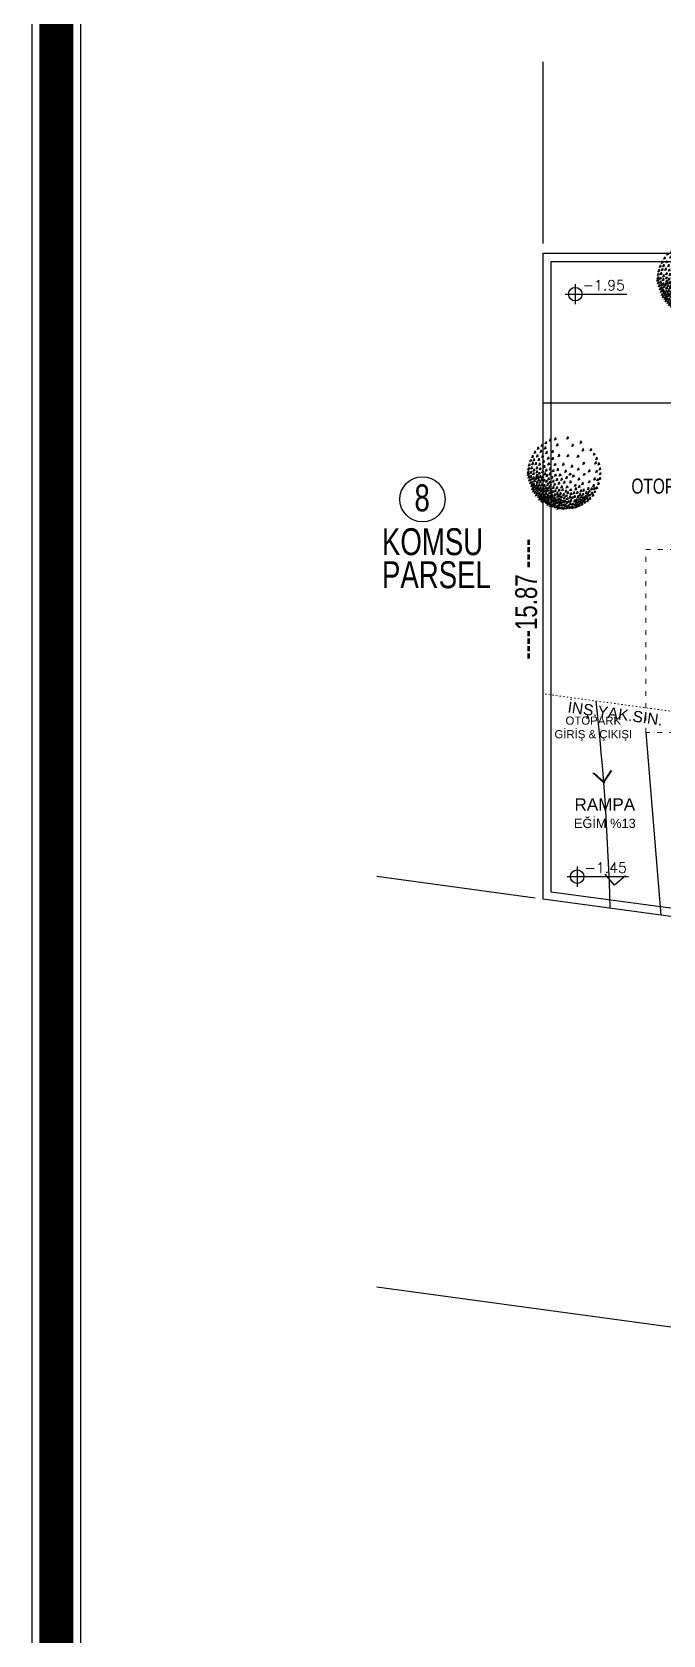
# Model space of a CAD drawing. Extents: x 41749 to 92598, y -24291 to 29432.
# Drawn here: x 42738 to 43126, y -22920 to -21936 of the extents above; entities that cross this region are included whole.
import ezdxf
from ezdxf.enums import TextEntityAlignment as Align

# ---------------------------------------------------------------- set-up
doc = ezdxf.new("R2010")
doc.units = 0
doc.header["$MEASUREMENT"] = 0
doc.header["$PDMODE"] = 3
doc.linetypes.add('ACAD_ISO03W100', pattern=[30, 12, -18])
doc.layers.get('0').update_dxf_attribs({"linetype": 'CONTINUOUS'})
doc.layers.get('Defpoints').update_dxf_attribs({"linetype": 'CONTINUOUS'})
for name, color, linetype in [('ADAKENARI', 7, 'CONTINUOUS'), ('MAHAL', 21, 'CONTINUOUS'), ('MERBAS', 231, 'CONTINUOUS'), ('OLCU', 3, 'CONTINUOUS'), ('pafta ismi', 4, 'CONTINUOUS'), ('SEMBOL', 21, 'CONTINUOUS'), ('tar', 12, 'CONTINUOUS'), ('TEF', 95, 'CONTINUOUS'), ('TEFRIS', 12, 'CONTINUOUS')]:
    doc.layers.add(name, color=color, linetype=linetype)
doc.layers.add('KAPI-ACILIM1', color=13, linetype='ACAD_ISO03W100', lineweight=20)
doc.styles.add('2', font='swisscl.ttf', dxfattribs={"height": 13})
doc.styles.add('KOT', font='ROMANS.SHX')
doc.styles.add('mahal', font='arial.ttf', dxfattribs={"height": 70})
doc.styles.add('MAHALADI', font='arial.ttf')
doc.styles.add('MAHALADIB', font='arial.ttf')
doc.styles.add('MAHALALAN', font='arial.ttf')
doc.styles.add('MAHALALANB', font='arial.ttf')
doc.styles.add('MAHALKOD', font='arial.ttf')
doc.styles.add('MAHALKODB', font='arial.ttf')
doc.styles.add('OLCU', font='isocpeur.ttf', dxfattribs={"width": 0.59})
doc.dimstyles.new('OLCU3', dxfattribs={"dimscale": 0.5, "dimtxt": 30, "dimasz": 7, "dimexe": 20, "dimexo": 0, "dimgap": 10, "dimtad": 1, "dimdec": 4, "dimrnd": 0.5, "dimdsep": 46, "dimtxsty": 'OLCU', "dimblk1": 'DOT', "dimblk2": 'DOT', "dimsah": 1, "dimcen": 0.09, "dimclrt": 4, "dimadec": 0, "dimazin": 0, "dimtfac": 1, "dimtdec": 4, "dimtix": 1, "dimtmove": 2, "dimatfit": 3, "dimfxl": 0, "dimtolj": 1, "dimtzin": 0, "dimarcsym": 0})

# ---------------------------------------------------------------- blocks, each defined once
blk = doc.blocks.new('KOTBLK04')
for p, q in [((-0.49, 0), (2.51, 0)), ((0, 0.49), (0, -0.49))]:
    blk.add_line(p, q)
blk.add_circle((0, 0), 0.33)
at = {"color": 7, "style": 'KOT'}
blk.add_attdef('TEMIZ', (0.359, 0.185), '', height=1, dxfattribs=at)
blk = doc.blocks.new('mahal')
at = {"linetype": 'Continuous'}
for tag, style, p in [('MAHADIBAS', 'MAHALADIB', (-0.25, 0)), ('MAHALANBAS', 'MAHALALANB', (-0.25, -3)), ('MAHKODBAS', 'MAHALKODB', (-0.25, -1.5))]:
    blk.add_attdef(tag, text='', height=1, dxfattribs=dict(at, style=style)).set_placement(p, align=Align.TOP_RIGHT)
for tag, style, p in [('MAHADI', 'MAHALADI', (0.25, 0)), ('MAHKOD', 'MAHALKOD', (0.25, -1.5)), ('MAHALAN', 'MAHALALAN', (0.25, -3))]:
    blk.add_attdef(tag, text='', height=1, dxfattribs=dict(at, style=style)).set_placement(p, align=Align.TOP_LEFT)
blk = doc.blocks.new('A$C7B4B3428')
at = {"layer": 'TEF'}
for p, q in [((16.344, -6.199), (16.388, -6.17)), ((16.388, -6.17), (16.369, -6.265)), ((16.429, -6.12), (16.474, -6.092)), ((16.454, -6.187), (16.429, -6.12)), ((16.474, -6.092), (16.454, -6.187)), ((16.502, -6.145), (16.546, -6.116)), ((16.527, -6.211), (16.502, -6.145)), ((16.546, -6.116), (16.527, -6.211)), ((16.53, -6.053), (16.574, -6.025)), ((16.555, -6.12), (16.53, -6.053)), ((16.574, -6.025), (16.555, -6.12)), ((16.561, -6.161), (16.606, -6.133)), ((16.586, -6.228), (16.561, -6.161)), ((16.606, -6.133), (16.586, -6.228)), ((16.593, -6.077), (16.638, -6.049)), ((16.618, -6.144), (16.593, -6.077)), ((16.638, -6.049), (16.618, -6.144)), ((16.62, -5.99), (16.665, -5.961)), ((16.645, -6.057), (16.62, -5.99)), ((16.631, -6.173), (16.675, -6.145)), ((16.656, -6.24), (16.631, -6.173)), ((16.665, -5.961), (16.645, -6.057)), ((16.675, -6.145), (16.656, -6.24)), ((16.659, -6.073), (16.703, -6.044)), ((16.683, -6.139), (16.659, -6.073)), ((16.703, -6.044), (16.683, -6.139)), ((16.709, -6.188), (16.754, -6.159)), ((16.734, -6.255), (16.709, -6.188)), ((16.711, -5.96), (16.755, -5.932)), ((16.735, -6.027), (16.711, -5.96)), ((16.754, -6.159), (16.734, -6.255)), ((16.755, -5.932), (16.735, -6.027)), ((16.751, -6.071), (16.795, -6.042)), ((16.775, -6.137), (16.751, -6.071)), ((16.775, -5.958), (16.82, -5.929)), ((16.8, -6.024), (16.775, -5.958)), ((16.795, -6.042), (16.775, -6.137)), ((16.82, -5.929), (16.8, -6.024)), ((16.83, -6.18), (16.874, -6.152)), ((16.855, -6.247), (16.83, -6.18)), ((16.836, -6.06), (16.88, -6.032)), ((16.86, -6.127), (16.836, -6.06)), ((16.847, -5.93), (16.891, -5.901)), ((16.872, -5.997), (16.847, -5.93)), ((16.874, -6.152), (16.855, -6.247)), ((16.88, -6.032), (16.86, -6.127)), ((16.891, -5.901), (16.872, -5.997)), ((16.896, -5.984), (16.94, -5.956)), ((16.921, -6.051), (16.896, -5.984)), ((16.905, -6.14), (16.949, -6.111)), ((16.93, -6.207), (16.905, -6.14)), ((16.94, -5.956), (16.921, -6.051)), ((16.949, -6.111), (16.93, -6.207)), ((16.946, -5.903), (16.99, -5.874)), ((16.97, -5.969), (16.946, -5.903)), ((16.963, -6.095), (17.007, -6.066)), ((16.988, -6.162), (16.963, -6.095)), ((16.99, -5.874), (16.97, -5.969)), ((16.988, -5.982), (17.032, -5.954)), ((17.013, -6.049), (16.988, -5.982)), ((17.007, -6.066), (16.988, -6.162)), ((17.032, -5.954), (17.013, -6.049)), ((17.034, -5.88), (17.078, -5.851)), ((17.059, -5.946), (17.034, -5.88)), ((17.036, -6.128), (17.08, -6.1)), ((17.061, -6.195), (17.036, -6.128)), ((17.056, -6.001), (17.1, -5.972)), ((17.081, -6.067), (17.056, -6.001)), ((17.078, -5.851), (17.059, -5.946)), ((17.08, -6.1), (17.061, -6.195)), ((17.1, -5.972), (17.081, -6.067)), ((17.101, -6.101), (17.146, -6.073)), ((17.126, -6.168), (17.101, -6.101)), ((17.107, -5.879), (17.152, -5.851)), ((17.132, -5.946), (17.107, -5.879)), ((17.146, -6.073), (17.126, -6.168)), ((17.152, -5.851), (17.132, -5.946)), ((17.132, -5.988), (17.177, -5.959)), ((17.157, -6.054), (17.132, -5.988)), ((17.177, -5.959), (17.157, -6.054)), ((17.181, -6.143), (17.226, -6.115)), ((17.206, -6.21), (17.181, -6.143)), ((17.182, -5.873), (17.226, -5.844)), ((17.207, -5.939), (17.182, -5.873)), ((17.192, -6.038), (17.236, -6.009)), ((17.217, -6.104), (17.192, -6.038)), ((17.226, -6.115), (17.206, -6.21)), ((17.226, -5.844), (17.207, -5.939)), ((17.236, -6.009), (17.217, -6.104)), ((17.224, -5.952), (17.269, -5.923)), ((17.249, -6.019), (17.224, -5.952)), ((17.243, -5.849), (17.288, -5.82)), ((17.268, -5.915), (17.243, -5.849)), ((17.269, -5.923), (17.249, -6.019)), ((17.258, -6.164), (17.302, -6.136)), ((17.283, -6.231), (17.258, -6.164)), ((17.26, -6.056), (17.304, -6.028)), ((17.285, -6.123), (17.26, -6.056)), ((17.288, -5.82), (17.268, -5.915)), ((17.281, -5.913), (17.325, -5.885)), ((17.305, -5.98), (17.281, -5.913)), ((17.302, -6.136), (17.283, -6.231)), ((17.304, -6.028), (17.285, -6.123)), ((17.325, -5.885), (17.305, -5.98)), ((17.321, -6.134), (17.365, -6.105)), ((17.346, -6.201), (17.321, -6.134)), ((17.334, -5.874), (17.378, -5.845)), ((17.359, -5.94), (17.334, -5.874)), ((17.335, -6.016), (17.379, -5.987)), ((17.36, -6.083), (17.335, -6.016)), ((17.365, -6.105), (17.346, -6.201)), ((17.378, -5.845), (17.359, -5.94)), ((17.379, -5.987), (17.36, -6.083)), ((17.374, -5.905), (17.418, -5.876)), ((17.399, -5.972), (17.374, -5.905)), ((17.38, -6.083), (17.425, -6.054)), ((17.405, -6.149), (17.38, -6.083)), ((17.418, -5.876), (17.399, -5.972)), ((17.425, -6.054), (17.405, -6.149)), ((17.411, -6.172), (17.455, -6.144)), ((17.436, -6.239), (17.411, -6.172)), ((17.416, -5.984), (17.461, -5.956)), ((17.441, -6.051), (17.416, -5.984)), ((17.436, -5.901), (17.48, -5.873)), ((17.461, -5.968), (17.436, -5.901)), ((17.455, -6.144), (17.436, -6.239)), ((17.461, -5.956), (17.441, -6.051)), ((17.452, -6.089), (17.496, -6.06)), ((17.477, -6.155), (17.452, -6.089)), ((17.48, -5.873), (17.461, -5.968)), ((17.476, -5.933), (17.52, -5.904)), ((17.501, -5.999), (17.476, -5.933)), ((17.496, -6.06), (17.477, -6.155)), ((17.485, -6.199), (17.53, -6.171)), ((17.52, -5.904), (17.501, -5.999)), ((17.53, -6.171), (17.51, -6.266)), ((17.512, -6.037), (17.556, -6.009)), ((17.536, -6.104), (17.512, -6.037)), ((17.528, -5.9), (17.572, -5.871)), ((17.553, -5.966), (17.528, -5.9)), ((17.556, -6.009), (17.536, -6.104)), ((17.542, -6.127), (17.586, -6.098)), ((17.567, -6.193), (17.542, -6.127)), ((17.551, -5.96), (17.595, -5.931)), ((17.576, -6.027), (17.551, -5.96)), ((17.572, -5.871), (17.553, -5.966)), ((17.586, -6.098), (17.567, -6.193)), ((17.595, -5.931), (17.576, -6.027)), ((17.584, -6.206), (17.628, -6.177)), ((17.603, -6.001), (17.648, -5.973)), ((17.628, -6.068), (17.603, -6.001)), ((17.628, -6.177), (17.609, -6.273)), ((17.611, -5.929), (17.655, -5.901)), ((17.636, -5.996), (17.611, -5.929)), ((17.624, -6.095), (17.668, -6.066)), ((17.648, -6.162), (17.624, -6.095)), ((17.648, -5.973), (17.628, -6.068)), ((17.655, -5.901), (17.636, -5.996)), ((17.668, -6.066), (17.648, -6.162)), ((17.653, -6.177), (17.697, -6.149)), ((17.678, -6.244), (17.653, -6.177)), ((17.656, -5.975), (17.701, -5.947)), ((17.681, -6.042), (17.656, -5.975)), ((17.697, -6.149), (17.678, -6.244)), ((17.701, -5.947), (17.681, -6.042)), ((17.688, -6.126), (17.732, -6.098)), ((17.713, -6.193), (17.688, -6.126)), ((17.692, -6.012), (17.736, -5.984)), ((17.717, -6.079), (17.692, -6.012)), ((17.732, -6.098), (17.713, -6.193)), ((17.736, -5.984), (17.717, -6.079)), ((17.73, -6.128), (17.774, -6.1)), ((17.755, -6.195), (17.73, -6.128)), ((17.741, -6.032), (17.785, -6.004)), ((17.766, -6.099), (17.741, -6.032)), ((17.774, -6.1), (17.755, -6.195)), ((17.785, -6.004), (17.766, -6.099)), ((17.771, -6.189), (17.816, -6.161)), ((17.79, -6.086), (17.835, -6.058)), ((17.815, -6.153), (17.79, -6.086)), ((17.796, -6), (17.84, -5.971)), ((17.821, -6.066), (17.796, -6)), ((17.816, -6.161), (17.796, -6.256)), ((17.835, -6.058), (17.815, -6.153)), ((17.84, -5.971), (17.821, -6.066)), ((17.847, -6.034), (17.892, -6.006)), ((17.872, -6.101), (17.847, -6.034)), ((17.858, -6.105), (17.903, -6.076)), ((17.883, -6.172), (17.858, -6.105)), ((17.892, -6.006), (17.872, -6.101)), ((17.903, -6.076), (17.883, -6.172)), ((17.901, -6.184), (17.945, -6.156)), ((17.925, -6.251), (17.901, -6.184)), ((17.945, -6.156), (17.925, -6.251)), ((17.932, -6.071), (17.976, -6.042)), ((17.956, -6.137), (17.932, -6.071)), ((17.976, -6.042), (17.956, -6.137)), ((17.982, -6.152), (18.027, -6.124)), ((18.007, -6.219), (17.982, -6.152)), ((18.027, -6.124), (18.007, -6.219)), ((18.064, -6.188), (18.108, -6.16)), ((18.089, -6.255), (18.064, -6.188)), ((18.108, -6.16), (18.089, -6.255)), ((16.007, -6.763), (16.052, -6.735)), ((16.052, -6.735), (16.032, -6.83)), ((16.055, -6.621), (16.1, -6.592)), ((16.08, -6.687), (16.055, -6.621)), ((16.1, -6.592), (16.08, -6.687)), ((16.088, -6.724), (16.132, -6.696)), ((16.113, -6.791), (16.088, -6.724)), ((16.102, -6.484), (16.146, -6.456)), ((16.127, -6.551), (16.102, -6.484)), ((16.132, -6.696), (16.113, -6.791)), ((16.146, -6.456), (16.127, -6.551)), ((16.143, -6.554), (16.188, -6.526)), ((16.168, -6.621), (16.143, -6.554)), ((16.188, -6.526), (16.168, -6.621)), ((16.177, -6.699), (16.221, -6.67)), ((16.202, -6.766), (16.177, -6.699)), ((16.182, -6.357), (16.226, -6.329)), ((16.207, -6.424), (16.182, -6.357)), ((16.221, -6.67), (16.202, -6.766)), ((16.226, -6.329), (16.207, -6.424)), ((16.222, -6.468), (16.266, -6.439)), ((16.247, -6.534), (16.222, -6.468)), ((16.266, -6.439), (16.247, -6.534)), ((16.25, -6.599), (16.294, -6.571)), ((16.275, -6.666), (16.25, -6.599)), ((16.261, -6.271), (16.305, -6.242)), ((16.285, -6.337), (16.261, -6.271)), ((16.294, -6.571), (16.275, -6.666)), ((16.305, -6.242), (16.285, -6.337)), ((16.287, -6.364), (16.331, -6.335)), ((16.312, -6.43), (16.287, -6.364)), ((16.29, -6.486), (16.334, -6.458)), ((16.315, -6.553), (16.29, -6.486)), ((16.298, -6.691), (16.342, -6.663)), ((16.323, -6.758), (16.298, -6.691)), ((16.331, -6.335), (16.312, -6.43)), ((16.334, -6.458), (16.315, -6.553)), ((16.342, -6.663), (16.323, -6.758)), ((16.369, -6.265), (16.344, -6.199)), ((16.348, -6.407), (16.392, -6.379)), ((16.373, -6.474), (16.348, -6.407)), ((16.348, -6.543), (16.392, -6.514)), ((16.372, -6.609), (16.348, -6.543)), ((16.367, -6.304), (16.411, -6.276)), ((16.392, -6.371), (16.367, -6.304)), ((16.392, -6.514), (16.372, -6.609)), ((16.392, -6.379), (16.373, -6.474)), ((16.411, -6.276), (16.392, -6.371)), ((16.408, -6.221), (16.452, -6.192)), ((16.433, -6.287), (16.408, -6.221)), ((16.42, -6.346), (16.464, -6.317)), ((16.444, -6.412), (16.42, -6.346)), ((16.452, -6.192), (16.433, -6.287)), ((16.464, -6.317), (16.444, -6.412)), ((16.448, -6.611), (16.492, -6.582)), ((16.473, -6.677), (16.448, -6.611)), ((16.452, -6.463), (16.496, -6.434)), ((16.476, -6.529), (16.452, -6.463)), ((16.473, -6.252), (16.517, -6.223)), ((16.498, -6.319), (16.473, -6.252)), ((16.492, -6.582), (16.473, -6.677)), ((16.496, -6.434), (16.476, -6.529)), ((16.496, -6.367), (16.54, -6.338)), ((16.521, -6.433), (16.496, -6.367)), ((16.517, -6.223), (16.498, -6.319)), ((16.54, -6.338), (16.521, -6.433)), ((16.54, -6.575), (16.584, -6.546)), ((16.565, -6.641), (16.54, -6.575)), ((16.558, -6.275), (16.602, -6.247)), ((16.582, -6.342), (16.558, -6.275)), ((16.559, -6.438), (16.603, -6.409)), ((16.584, -6.505), (16.559, -6.438)), ((16.584, -6.546), (16.565, -6.641)), ((16.602, -6.247), (16.582, -6.342)), ((16.603, -6.409), (16.584, -6.505)), ((16.607, -6.363), (16.651, -6.334)), ((16.632, -6.43), (16.607, -6.363)), ((16.619, -6.718), (16.663, -6.69)), ((16.644, -6.785), (16.619, -6.718)), ((16.651, -6.334), (16.632, -6.43)), ((16.639, -6.243), (16.684, -6.215)), ((16.664, -6.31), (16.639, -6.243)), ((16.663, -6.69), (16.644, -6.785)), ((16.662, -6.493), (16.707, -6.465)), ((16.687, -6.56), (16.662, -6.493)), ((16.684, -6.215), (16.664, -6.31)), ((16.707, -6.465), (16.687, -6.56)), ((16.722, -6.34), (16.767, -6.312)), ((16.747, -6.407), (16.722, -6.34)), ((16.73, -6.613), (16.774, -6.585)), ((16.755, -6.68), (16.73, -6.613)), ((16.767, -6.312), (16.747, -6.407)), ((16.774, -6.585), (16.755, -6.68)), ((16.771, -6.462), (16.816, -6.434)), ((16.796, -6.529), (16.771, -6.462)), ((16.771, -6.733), (16.815, -6.704)), ((16.795, -6.799), (16.771, -6.733)), ((16.815, -6.704), (16.795, -6.799)), ((16.816, -6.434), (16.796, -6.529)), ((16.799, -6.294), (16.843, -6.265)), ((16.824, -6.36), (16.799, -6.294)), ((16.843, -6.265), (16.824, -6.36)), ((16.867, -6.414), (16.911, -6.385)), ((16.892, -6.48), (16.867, -6.414)), ((16.891, -6.292), (16.935, -6.263)), ((16.916, -6.358), (16.891, -6.292)), ((16.911, -6.385), (16.892, -6.48)), ((16.9, -6.558), (16.945, -6.53)), ((16.925, -6.625), (16.9, -6.558)), ((16.935, -6.263), (16.916, -6.358)), ((16.945, -6.53), (16.925, -6.625)), ((16.973, -6.226), (17.017, -6.198)), ((16.998, -6.293), (16.973, -6.226)), ((16.979, -6.438), (17.023, -6.409)), ((17.004, -6.504), (16.979, -6.438)), ((17.017, -6.198), (16.998, -6.293)), ((17.023, -6.409), (17.004, -6.504)), ((17.018, -6.327), (17.063, -6.298)), ((17.043, -6.393), (17.018, -6.327)), ((17.063, -6.298), (17.043, -6.393)), ((17.043, -6.638), (17.087, -6.609)), ((17.068, -6.704), (17.043, -6.638)), ((17.059, -6.48), (17.103, -6.451)), ((17.084, -6.546), (17.059, -6.48)), ((17.087, -6.609), (17.068, -6.704)), ((17.08, -6.235), (17.124, -6.207)), ((17.105, -6.302), (17.08, -6.235)), ((17.103, -6.451), (17.084, -6.546)), ((17.124, -6.207), (17.105, -6.302)), ((17.12, -6.354), (17.165, -6.326)), ((17.145, -6.421), (17.12, -6.354)), ((17.165, -6.326), (17.145, -6.421)), ((17.168, -6.78), (17.213, -6.752)), ((17.178, -6.512), (17.222, -6.484)), ((17.203, -6.579), (17.178, -6.512)), ((17.184, -6.257), (17.228, -6.228)), ((17.209, -6.323), (17.184, -6.257)), ((17.213, -6.752), (17.193, -6.847)), ((17.222, -6.484), (17.203, -6.579)), ((17.228, -6.228), (17.209, -6.323)), ((17.234, -6.609), (17.278, -6.58)), ((17.258, -6.675), (17.234, -6.609)), ((17.236, -6.366), (17.28, -6.337)), ((17.261, -6.432), (17.236, -6.366)), ((17.278, -6.58), (17.258, -6.675)), ((17.26, -6.278), (17.304, -6.249)), ((17.285, -6.344), (17.26, -6.278)), ((17.28, -6.337), (17.261, -6.432)), ((17.304, -6.249), (17.285, -6.344)), ((17.301, -6.474), (17.345, -6.445)), ((17.326, -6.54), (17.301, -6.474)), ((17.324, -6.257), (17.368, -6.228)), ((17.349, -6.323), (17.324, -6.257)), ((17.345, -6.445), (17.326, -6.54)), ((17.344, -6.35), (17.388, -6.322)), ((17.369, -6.417), (17.344, -6.35)), ((17.344, -6.716), (17.389, -6.687)), ((17.369, -6.782), (17.344, -6.716)), ((17.368, -6.228), (17.349, -6.323)), ((17.388, -6.322), (17.369, -6.417)), ((17.389, -6.687), (17.369, -6.782)), ((17.389, -6.552), (17.433, -6.523)), ((17.414, -6.619), (17.389, -6.552)), ((17.433, -6.523), (17.414, -6.619)), ((17.43, -6.435), (17.475, -6.406)), ((17.455, -6.501), (17.43, -6.435)), ((17.432, -6.293), (17.477, -6.265)), ((17.457, -6.36), (17.432, -6.293)), ((17.475, -6.406), (17.455, -6.501)), ((17.477, -6.265), (17.457, -6.36)), ((17.51, -6.266), (17.485, -6.199)), ((17.489, -6.654), (17.533, -6.625)), ((17.514, -6.72), (17.489, -6.654)), ((17.514, -6.397), (17.558, -6.368)), ((17.539, -6.463), (17.514, -6.397)), ((17.533, -6.625), (17.514, -6.72)), ((17.522, -6.534), (17.566, -6.506)), ((17.547, -6.601), (17.522, -6.534)), ((17.538, -6.275), (17.582, -6.246)), ((17.563, -6.341), (17.538, -6.275)), ((17.558, -6.368), (17.539, -6.463)), ((17.566, -6.506), (17.547, -6.601)), ((17.552, -6.759), (17.596, -6.73)), ((17.582, -6.246), (17.563, -6.341)), ((17.596, -6.73), (17.577, -6.825)), ((17.609, -6.273), (17.584, -6.206)), ((17.6, -6.447), (17.645, -6.419)), ((17.625, -6.514), (17.6, -6.447)), ((17.625, -6.325), (17.669, -6.297)), ((17.649, -6.392), (17.625, -6.325)), ((17.645, -6.419), (17.625, -6.514)), ((17.629, -6.577), (17.673, -6.548)), ((17.654, -6.644), (17.629, -6.577)), ((17.669, -6.297), (17.649, -6.392)), ((17.673, -6.548), (17.654, -6.644)), ((17.669, -6.696), (17.714, -6.668)), ((17.694, -6.763), (17.669, -6.696)), ((17.676, -6.238), (17.72, -6.209)), ((17.701, -6.304), (17.676, -6.238)), ((17.685, -6.504), (17.73, -6.476)), ((17.71, -6.571), (17.685, -6.504)), ((17.694, -6.405), (17.738, -6.377)), ((17.719, -6.472), (17.694, -6.405)), ((17.714, -6.668), (17.694, -6.763)), ((17.72, -6.209), (17.701, -6.304)), ((17.73, -6.476), (17.71, -6.571)), ((17.738, -6.377), (17.719, -6.472)), ((17.729, -6.611), (17.773, -6.583)), ((17.754, -6.678), (17.729, -6.611)), ((17.744, -6.29), (17.788, -6.262)), ((17.769, -6.357), (17.744, -6.29)), ((17.751, -6.419), (17.796, -6.39)), ((17.776, -6.485), (17.751, -6.419)), ((17.773, -6.583), (17.754, -6.678)), ((17.788, -6.262), (17.769, -6.357)), ((17.796, -6.256), (17.771, -6.189)), ((17.796, -6.39), (17.776, -6.485)), ((17.781, -6.49), (17.825, -6.461)), ((17.805, -6.556), (17.781, -6.49)), ((17.783, -6.714), (17.828, -6.685)), ((17.808, -6.78), (17.783, -6.714)), ((17.825, -6.461), (17.805, -6.556)), ((17.828, -6.685), (17.808, -6.78)), ((17.815, -6.229), (17.86, -6.2)), ((17.84, -6.295), (17.815, -6.229)), ((17.815, -6.364), (17.859, -6.335)), ((17.84, -6.43), (17.815, -6.364)), ((17.86, -6.2), (17.84, -6.295)), ((17.859, -6.335), (17.84, -6.43)), ((17.845, -6.555), (17.889, -6.526)), ((17.87, -6.621), (17.845, -6.555)), ((17.867, -6.439), (17.912, -6.411)), ((17.892, -6.506), (17.867, -6.439)), ((17.868, -6.27), (17.912, -6.241)), ((17.893, -6.337), (17.868, -6.27)), ((17.868, -6.737), (17.913, -6.709)), ((17.893, -6.804), (17.868, -6.737)), ((17.889, -6.526), (17.87, -6.621)), ((17.912, -6.411), (17.892, -6.506)), ((17.912, -6.241), (17.893, -6.337)), ((17.913, -6.709), (17.893, -6.804)), ((17.915, -6.364), (17.96, -6.336)), ((17.94, -6.431), (17.915, -6.364)), ((17.921, -6.576), (17.966, -6.547)), ((17.946, -6.642), (17.921, -6.576)), ((17.96, -6.336), (17.94, -6.431)), ((17.966, -6.547), (17.946, -6.642)), ((17.952, -6.462), (17.997, -6.434)), ((17.977, -6.529), (17.952, -6.462)), ((17.955, -6.253), (17.999, -6.225)), ((17.98, -6.32), (17.955, -6.253)), ((17.965, -6.75), (18.009, -6.721)), ((17.99, -6.817), (17.965, -6.75)), ((17.997, -6.434), (17.977, -6.529)), ((17.999, -6.225), (17.98, -6.32)), ((18.009, -6.721), (17.99, -6.817)), ((17.999, -6.658), (18.044, -6.629)), ((18.024, -6.724), (17.999, -6.658)), ((18.002, -6.381), (18.046, -6.353)), ((18.027, -6.448), (18.002, -6.381)), ((18.022, -6.542), (18.066, -6.514)), ((18.047, -6.609), (18.022, -6.542)), ((18.044, -6.629), (18.024, -6.724)), ((18.046, -6.353), (18.027, -6.448)), ((18.035, -6.261), (18.079, -6.233)), ((18.06, -6.328), (18.035, -6.261)), ((18.066, -6.514), (18.047, -6.609)), ((18.049, -6.441), (18.094, -6.413)), ((18.074, -6.508), (18.049, -6.441)), ((18.079, -6.233), (18.06, -6.328)), ((18.064, -6.723), (18.108, -6.694)), ((18.089, -6.789), (18.064, -6.723)), ((18.094, -6.413), (18.074, -6.508)), ((18.082, -6.346), (18.126, -6.318)), ((18.106, -6.413), (18.082, -6.346)), ((18.108, -6.694), (18.089, -6.789)), ((18.126, -6.318), (18.106, -6.413)), ((18.107, -6.633), (18.151, -6.604)), ((18.132, -6.7), (18.107, -6.633)), ((18.109, -6.525), (18.153, -6.497)), ((18.134, -6.592), (18.109, -6.525)), ((18.115, -6.27), (18.159, -6.241)), ((18.139, -6.336), (18.115, -6.27)), ((18.121, -6.414), (18.165, -6.385)), ((18.146, -6.48), (18.121, -6.414)), ((18.151, -6.604), (18.132, -6.7)), ((18.153, -6.497), (18.134, -6.592)), ((18.159, -6.241), (18.139, -6.336)), ((18.165, -6.385), (18.146, -6.48)), ((18.166, -6.751), (18.21, -6.722)), ((18.191, -6.817), (18.166, -6.751)), ((18.18, -6.464), (18.225, -6.435)), ((18.205, -6.53), (18.18, -6.464)), ((18.184, -6.316), (18.229, -6.287)), ((18.209, -6.382), (18.184, -6.316)), ((18.21, -6.722), (18.191, -6.817)), ((18.225, -6.435), (18.205, -6.53)), ((18.207, -6.667), (18.251, -6.639)), ((18.232, -6.734), (18.207, -6.667)), ((18.229, -6.287), (18.209, -6.382)), ((18.214, -6.541), (18.258, -6.512)), ((18.239, -6.607), (18.214, -6.541)), ((18.228, -6.389), (18.273, -6.36)), ((18.253, -6.455), (18.228, -6.389)), ((18.251, -6.639), (18.232, -6.734)), ((18.258, -6.512), (18.239, -6.607)), ((18.273, -6.36), (18.253, -6.455)), ((18.254, -6.761), (18.299, -6.733)), ((18.274, -6.489), (18.318, -6.461)), ((18.299, -6.556), (18.274, -6.489)), ((18.299, -6.733), (18.279, -6.828)), ((18.28, -6.599), (18.325, -6.571)), ((18.305, -6.666), (18.28, -6.599)), ((18.318, -6.461), (18.299, -6.556)), ((18.304, -6.714), (18.348, -6.685)), ((18.329, -6.781), (18.304, -6.714)), ((18.325, -6.571), (18.305, -6.666)), ((18.348, -6.685), (18.329, -6.781)), ((18.331, -6.579), (18.376, -6.551)), ((18.356, -6.646), (18.331, -6.579)), ((18.376, -6.551), (18.356, -6.646)), ((18.379, -6.673), (18.423, -6.645)), ((18.404, -6.74), (18.379, -6.673)), ((18.423, -6.645), (18.404, -6.74)), ((18.424, -6.774), (18.469, -6.745)), ((18.469, -6.745), (18.449, -6.841)), ((15.95, -7.106), (15.994, -7.078)), ((15.975, -7.173), (15.95, -7.106)), ((15.968, -7.274), (16.012, -7.245)), ((15.993, -7.34), (15.968, -7.274)), ((15.973, -6.923), (16.017, -6.894)), ((15.998, -6.99), (15.973, -6.923)), ((15.994, -7.078), (15.975, -7.173)), ((16.012, -7.245), (15.993, -7.34)), ((16.017, -6.894), (15.998, -6.99)), ((16.032, -6.83), (16.007, -6.763)), ((16.026, -7.05), (16.07, -7.022)), ((16.051, -7.117), (16.026, -7.05)), ((16.07, -7.022), (16.051, -7.117)), ((16.103, -7.335), (16.148, -7.307)), ((16.148, -7.307), (16.128, -7.402)), ((16.132, -6.829), (16.177, -6.8)), ((16.157, -6.896), (16.132, -6.829)), ((16.132, -7.066), (16.176, -7.037)), ((16.156, -7.132), (16.132, -7.066)), ((16.176, -7.037), (16.156, -7.132)), ((16.177, -6.8), (16.157, -6.896)), ((16.304, -6.937), (16.348, -6.908)), ((16.329, -7.003), (16.304, -6.937)), ((16.348, -6.908), (16.329, -7.003)), ((16.366, -7.312), (16.41, -7.284)), ((16.39, -7.379), (16.366, -7.312)), ((16.41, -7.284), (16.39, -7.379)), ((16.516, -7.164), (16.56, -7.135)), ((16.541, -7.23), (16.516, -7.164)), ((16.524, -6.834), (16.568, -6.806)), ((16.548, -6.901), (16.524, -6.834)), ((16.56, -7.135), (16.541, -7.23)), ((16.568, -6.806), (16.548, -6.901)), ((16.678, -6.971), (16.722, -6.943)), ((16.703, -7.038), (16.678, -6.971)), ((16.722, -6.943), (16.703, -7.038)), ((16.748, -7.315), (16.793, -7.287)), ((16.793, -7.287), (16.773, -7.382)), ((16.883, -7.054), (16.928, -7.026)), ((16.908, -7.121), (16.883, -7.054)), ((16.928, -7.026), (16.908, -7.121)), ((16.954, -6.83), (16.998, -6.802)), ((16.979, -6.897), (16.954, -6.83)), ((16.998, -6.802), (16.979, -6.897)), ((17.009, -7.096), (17.054, -7.067)), ((17.034, -7.162), (17.009, -7.096)), ((17.054, -7.067), (17.034, -7.162)), ((17.112, -6.954), (17.156, -6.926)), ((17.137, -7.021), (17.112, -6.954)), ((17.156, -6.926), (17.137, -7.021)), ((17.193, -6.847), (17.168, -6.78)), ((17.181, -7.17), (17.225, -7.141)), ((17.206, -7.236), (17.181, -7.17)), ((17.225, -7.141), (17.206, -7.236)), ((17.272, -6.87), (17.316, -6.841)), ((17.297, -6.936), (17.272, -6.87)), ((17.316, -6.841), (17.297, -6.936)), ((17.351, -7.013), (17.396, -6.985)), ((17.376, -7.08), (17.351, -7.013)), ((17.396, -6.985), (17.376, -7.08)), ((17.439, -6.836), (17.484, -6.808)), ((17.464, -6.903), (17.439, -6.836)), ((17.46, -7.185), (17.504, -7.156)), ((17.485, -7.252), (17.46, -7.185)), ((17.484, -6.808), (17.464, -6.903)), ((17.504, -7.156), (17.485, -7.252)), ((17.51, -6.978), (17.555, -6.949)), ((17.535, -7.044), (17.51, -6.978)), ((17.555, -6.949), (17.535, -7.044)), ((17.577, -6.825), (17.552, -6.759)), ((17.608, -7.12), (17.653, -7.091)), ((17.633, -7.186), (17.608, -7.12)), ((17.621, -6.873), (17.665, -6.844)), ((17.646, -6.939), (17.621, -6.873)), ((17.653, -7.091), (17.633, -7.186)), ((17.665, -6.844), (17.646, -6.939)), ((17.707, -6.991), (17.752, -6.962)), ((17.732, -7.058), (17.707, -6.991)), ((17.722, -7.171), (17.767, -7.142)), ((17.747, -7.238), (17.722, -7.171)), ((17.728, -6.814), (17.773, -6.785)), ((17.753, -6.881), (17.728, -6.814)), ((17.752, -6.962), (17.732, -7.058)), ((17.767, -7.142), (17.747, -7.238)), ((17.773, -6.785), (17.753, -6.881)), ((17.8, -6.921), (17.844, -6.893)), ((17.824, -6.988), (17.8, -6.921)), ((17.805, -7.336), (17.849, -7.307)), ((17.844, -6.893), (17.824, -6.988)), ((17.849, -7.307), (17.83, -7.402)), ((17.86, -7.1), (17.905, -7.072)), ((17.885, -7.167), (17.86, -7.1)), ((17.879, -6.963), (17.924, -6.935)), ((17.904, -7.03), (17.879, -6.963)), ((17.905, -7.072), (17.885, -7.167)), ((17.924, -6.935), (17.904, -7.03)), ((17.939, -6.844), (17.984, -6.816)), ((17.964, -6.911), (17.939, -6.844)), ((17.947, -7.219), (17.991, -7.19)), ((17.971, -7.285), (17.947, -7.219)), ((17.984, -6.816), (17.964, -6.911)), ((17.991, -7.19), (17.971, -7.285)), ((17.98, -7.031), (18.024, -7.003)), ((18.004, -7.098), (17.98, -7.031)), ((18.024, -7.003), (18.004, -7.098)), ((18.031, -6.842), (18.075, -6.814)), ((18.056, -6.909), (18.031, -6.842)), ((18.075, -6.814), (18.056, -6.909)), ((18.075, -7.118), (18.119, -7.09)), ((18.099, -7.185), (18.075, -7.118)), ((18.084, -6.952), (18.128, -6.923)), ((18.108, -7.018), (18.084, -6.952)), ((18.119, -7.09), (18.099, -7.185)), ((18.128, -6.923), (18.108, -7.018)), ((18.109, -6.814), (18.153, -6.786)), ((18.134, -6.881), (18.109, -6.814)), ((18.115, -7.271), (18.159, -7.243)), ((18.14, -7.338), (18.115, -7.271)), ((18.153, -6.786), (18.134, -6.881)), ((18.159, -7.243), (18.14, -7.338)), ((18.152, -6.869), (18.196, -6.84)), ((18.177, -6.935), (18.152, -6.869)), ((18.174, -6.99), (18.218, -6.961)), ((18.198, -7.056), (18.174, -6.99)), ((18.196, -6.84), (18.177, -6.935)), ((18.19, -7.13), (18.234, -7.101)), ((18.215, -7.196), (18.19, -7.13)), ((18.218, -6.961), (18.198, -7.056)), ((18.234, -7.101), (18.215, -7.196)), ((18.251, -7.275), (18.295, -7.246)), ((18.276, -7.341), (18.251, -7.275)), ((18.279, -6.828), (18.254, -6.761)), ((18.295, -7.246), (18.276, -7.341)), ((18.278, -6.91), (18.322, -6.881)), ((18.302, -6.976), (18.278, -6.91)), ((18.281, -7.032), (18.325, -7.004)), ((18.305, -7.099), (18.281, -7.032)), ((18.322, -6.881), (18.302, -6.976)), ((18.325, -7.004), (18.305, -7.099)), ((18.353, -6.802), (18.397, -6.773)), ((18.378, -6.868), (18.353, -6.802)), ((18.367, -7.252), (18.411, -7.224)), ((18.391, -7.319), (18.367, -7.252)), ((18.397, -6.773), (18.378, -6.868)), ((18.38, -6.938), (18.424, -6.909)), ((18.404, -7.004), (18.38, -6.938)), ((18.381, -7.1), (18.425, -7.072)), ((18.406, -7.167), (18.381, -7.1)), ((18.411, -7.224), (18.391, -7.319)), ((18.424, -6.909), (18.404, -7.004)), ((18.425, -7.072), (18.406, -7.167)), ((18.449, -6.841), (18.424, -6.774)), ((18.463, -6.866), (18.507, -6.837)), ((18.488, -6.932), (18.463, -6.866)), ((18.47, -6.942), (18.514, -6.914)), ((18.495, -7.009), (18.47, -6.942)), ((18.473, -7.065), (18.517, -7.036)), ((18.498, -7.131), (18.473, -7.065)), ((18.474, -7.194), (18.518, -7.165)), ((18.499, -7.26), (18.474, -7.194)), ((18.507, -6.837), (18.488, -6.932)), ((18.514, -6.914), (18.495, -7.009)), ((18.517, -7.036), (18.498, -7.131)), ((18.518, -7.165), (18.499, -7.26)), ((16.005, -7.439), (16.049, -7.411)), ((16.03, -7.506), (16.005, -7.439)), ((16.049, -7.411), (16.03, -7.506)), ((16.069, -7.606), (16.113, -7.577)), ((16.094, -7.672), (16.069, -7.606)), ((16.113, -7.577), (16.094, -7.672)), ((16.128, -7.402), (16.103, -7.335)), ((16.177, -7.778), (16.222, -7.749)), ((16.202, -7.844), (16.177, -7.778)), ((16.189, -7.623), (16.234, -7.594)), ((16.214, -7.689), (16.189, -7.623)), ((16.222, -7.749), (16.202, -7.844)), ((16.234, -7.594), (16.214, -7.689)), ((16.594, -7.544), (16.639, -7.516)), ((16.619, -7.611), (16.594, -7.544)), ((16.639, -7.516), (16.619, -7.611)), ((16.773, -7.382), (16.748, -7.315)), ((16.829, -7.762), (16.874, -7.733)), ((16.854, -7.828), (16.829, -7.762)), ((16.874, -7.733), (16.854, -7.828)), ((16.986, -7.38), (17.03, -7.352)), ((17.011, -7.447), (16.986, -7.38)), ((17.03, -7.352), (17.011, -7.447)), ((17.188, -7.721), (17.232, -7.692)), ((17.213, -7.787), (17.188, -7.721)), ((17.232, -7.692), (17.213, -7.787)), ((17.301, -7.399), (17.345, -7.37)), ((17.326, -7.465), (17.301, -7.399)), ((17.345, -7.37), (17.326, -7.465)), ((17.493, -7.677), (17.537, -7.648)), ((17.518, -7.743), (17.493, -7.677)), ((17.537, -7.648), (17.518, -7.743)), ((17.582, -7.349), (17.626, -7.321)), ((17.607, -7.416), (17.582, -7.349)), ((17.626, -7.321), (17.607, -7.416)), ((17.694, -7.542), (17.738, -7.514)), ((17.719, -7.609), (17.694, -7.542)), ((17.738, -7.514), (17.719, -7.609)), ((17.737, -7.784), (17.782, -7.756)), ((17.762, -7.851), (17.737, -7.784)), ((17.782, -7.756), (17.762, -7.851)), ((17.83, -7.402), (17.805, -7.336)), ((17.854, -7.525), (17.898, -7.496)), ((17.879, -7.592), (17.854, -7.525)), ((17.898, -7.496), (17.879, -7.592)), ((17.938, -7.717), (17.983, -7.689)), ((17.963, -7.784), (17.938, -7.717)), ((17.983, -7.689), (17.963, -7.784)), ((17.992, -7.387), (18.036, -7.358)), ((18.017, -7.453), (17.992, -7.387)), ((18.016, -7.867), (18.06, -7.839)), ((18.041, -7.934), (18.016, -7.867)), ((18.036, -7.358), (18.017, -7.453)), ((18.06, -7.839), (18.041, -7.934)), ((18.063, -7.562), (18.107, -7.533)), ((18.088, -7.628), (18.063, -7.562)), ((18.107, -7.533), (18.088, -7.628)), ((18.146, -7.727), (18.19, -7.698)), ((18.171, -7.793), (18.146, -7.727)), ((18.164, -7.427), (18.208, -7.398)), ((18.189, -7.494), (18.164, -7.427)), ((18.19, -7.698), (18.171, -7.793)), ((18.208, -7.398), (18.189, -7.494)), ((18.25, -7.545), (18.294, -7.517)), ((18.275, -7.612), (18.25, -7.545)), ((18.258, -7.818), (18.302, -7.79)), ((18.283, -7.885), (18.258, -7.818)), ((18.294, -7.517), (18.275, -7.612)), ((18.302, -7.79), (18.283, -7.885)), ((18.337, -7.393), (18.382, -7.365)), ((18.362, -7.46), (18.337, -7.393)), ((18.347, -7.66), (18.391, -7.631)), ((18.371, -7.726), (18.347, -7.66)), ((18.382, -7.365), (18.362, -7.46)), ((18.391, -7.631), (18.371, -7.726)), ((18.408, -7.501), (18.453, -7.472)), ((18.433, -7.567), (18.408, -7.501)), ((18.453, -7.472), (18.433, -7.567)), ((18.448, -7.356), (18.492, -7.327)), ((18.473, -7.422), (18.448, -7.356)), ((18.492, -7.327), (18.473, -7.422)), ((16.284, -7.922), (16.329, -7.893)), ((16.309, -7.988), (16.284, -7.922)), ((16.329, -7.893), (16.309, -7.988)), ((16.422, -8.054), (16.466, -8.026)), ((16.446, -8.121), (16.422, -8.054)), ((16.466, -8.026), (16.446, -8.121)), ((16.694, -8.003), (16.738, -7.974)), ((16.719, -8.07), (16.694, -8.003)), ((16.738, -7.974), (16.719, -8.07)), ((16.812, -8.262), (16.856, -8.234)), ((16.837, -8.329), (16.812, -8.262)), ((16.856, -8.234), (16.837, -8.329)), ((17.082, -8.109), (17.126, -8.08)), ((17.107, -8.176), (17.082, -8.109)), ((17.126, -8.08), (17.107, -8.176)), ((17.295, -8.333), (17.339, -8.305)), ((17.32, -8.4), (17.295, -8.333)), ((17.339, -8.305), (17.32, -8.4)), ((17.614, -8.035), (17.658, -8.006)), ((17.639, -8.101), (17.614, -8.035)), ((17.658, -8.006), (17.639, -8.101)), ((17.714, -8.238), (17.758, -8.209)), ((17.739, -8.305), (17.714, -8.238)), ((17.758, -8.209), (17.739, -8.305)), ((17.887, -8.17), (17.932, -8.142)), ((17.912, -8.237), (17.887, -8.17)), ((17.932, -8.142), (17.912, -8.237)), ((18.021, -8.051), (18.065, -8.023)), ((18.045, -8.118), (18.021, -8.051)), ((18.065, -8.023), (18.045, -8.118)), ((18.143, -7.936), (18.188, -7.907)), ((18.168, -8.002), (18.143, -7.936)), ((18.188, -7.907), (18.168, -8.002))]:
    blk.add_line(p, q, dxfattribs=at)
blk = doc.blocks.new('DOT')
at = {"color": 0, "linetype": 'ByBlock'}
blk.add_line((-0.5, 0), (-1, 0), dxfattribs=at)
at = {"color": 0, "linetype": 'ByBlock', "const_width": 0.5}
blk.add_lwpolyline([(-0.25, 0, 1), (0.25, 0, 1)], format="xyb", close=True, dxfattribs=at)
blk = doc.blocks.new('*D2913')
at = {"layer": 'Defpoints', "color": 0, "transparency": 16777216}
for p in [(30093.6, -16557.4), (29368.6, -16600.7), (30093.6, -16600.7)]:
    blk.add_point(p, dxfattribs=at)
at = {"layer": 'tar', "color": 0, "lineweight": -2, "transparency": 16777216}
for p, q in [((29368.6, -16582.4), (29368.6, -16547.4)), ((29372.1, -16557.4), (30090.1, -16557.4)), ((30093.6, -16582.4), (30093.6, -16547.4))]:
    blk.add_line(p, q, dxfattribs=at)
at = {"layer": 'tar', "color": 0, "lineweight": -2, "transparency": 16777216, "xscale": 3.5, "yscale": 3.5, "zscale": 3.5, "rotation": 180}
blk.add_blockref('DOT', (29368.6, -16557.4), dxfattribs=at)
at = {"layer": 'tar', "color": 0, "lineweight": -2, "transparency": 16777216, "xscale": 3.5, "yscale": 3.5, "zscale": 3.5}
blk.add_blockref('DOT', (30093.6, -16557.4), dxfattribs=at)
at = {"layer": 'tar', "color": 4, "transparency": 16777216, "insert": (29731.1, -16544.9), "char_height": 15, "attachment_point": 5, "style": 'OLCU'}
blk.add_mtext('\\A1;725', dxfattribs=at)
blk = doc.blocks.new('cv')
at = {"layer": 'KAPI-ACILIM1', "ltscale": 0.3}
blk.add_line((31588.74439, -17574.90075), (29368.60985, -17272.55187), dxfattribs=at)
at = {"layer": 'KAPI-ACILIM1'}
blk.add_lwpolyline([(29621.0176, -16917.98305), (29841.01761, -16918.0022), (29841.01761, -17368.0022), (29621.0176, -17367.98305)], close=True, dxfattribs=at)
at = {"layer": 'OLCU', "ltscale": 50}
blk.add_circle((29072.3535, -16794.72052), 55.60933, dxfattribs=at)
at = {"layer": 'TEFRIS'}
for p, q in [((29368.60985, -16165.6992), (29368.60985, -15719.52213)), ((29368.60985, -17777.16716), (29368.60985, -16189.93433)), ((29368.60985, -16189.93433), (32436.29601, -16189.93433)), ((29388.60985, -17759.70625), (29388.60985, -16209.93433)), ((29388.60985, -16209.93433), (32438.61585, -16209.93433)), ((29621.0176, -17367.98305), (29658.4457, -17816.63843)), ((29516.9383, -17490.17157), (29490.5962, -17466.58994)), ((29494.20974, -17467.63691), (29520.55185, -17491.21855)), ((29516.9383, -17490.17157), (29536.38628, -17460.64571)), ((29536.70326, -17460.73343), (29517.25528, -17490.25929)), ((29349.55845, -17774.57264), (28959.9744, -17721.51717)), ((29543.99339, -17742.654), (29521.24663, -17715.58769)), ((29571.0597, -17719.90725), (29543.99339, -17742.654)), ((30113.05135, -17858.36426), (29388.60985, -17759.70625)), ((30091.52906, -17875.61786), (29368.60985, -17777.16716)), ((32791.53498, -19252.54855), (28959.9744, -18730.74773))]:
    blk.add_line(p, q, dxfattribs=at)
blk.add_arc((23505.61329, -17950.69163), 6029.75153, 1.435670361, 6.28756363, dxfattribs=at)
at = {"layer": 'MERBAS'}
ref = blk.add_blockref('mahal', (29439.36729, -17196.82669), dxfattribs=dict(at, xscale=2.100000000010241, yscale=2.100000000010241, zscale=2.100000000010241, rotation=352.0542244050033))
ref.add_attrib('MAHALAN', 'İNŞ.YAK.SIN.', dxfattribs={"layer": '0', "linetype": 'Continuous', "height": 27.3, "rotation": 352.05422441, "style": 'MAHALALAN'}).set_placement((29431.5036, -17291.14516), align=Align.TOP_LEFT)
ref = blk.add_blockref('mahal', (29439.36729, -17196.82669), dxfattribs=dict(at, xscale=2.100000000010241, yscale=2.100000000010241, zscale=2.100000000010241, rotation=352.0542244050033))
ref.add_attrib('MAHALAN', 'İNŞ.YAK.SIN.', dxfattribs={"layer": '0', "linetype": 'Continuous', "height": 27.3, "rotation": 352.05422441, "style": 'MAHALALAN'}).set_placement((29431.5036, -17291.14516), align=Align.TOP_LEFT)
at = {"layer": 'SEMBOL'}
ref = blk.add_blockref('KOTBLK04', (29447.79845, -16290.52107), dxfattribs=dict(at, xscale=50.39999999999418, yscale=50.39999999999418, zscale=50.39999999999418))
ref.add_attrib('TEMIZ', '-1.95', (29465.90046, -16281.21913), dxfattribs={"color": 54, "height": 25.2, "style": 'KOT'})
ref = blk.add_blockref('KOTBLK04', (29452.49947, -17721.90424), dxfattribs=dict(at, xscale=50.39999999999418, yscale=50.39999999999418, zscale=50.39999999999418))
ref.add_attrib('TEMIZ', '-1.45', (29470.60148, -17712.6023), dxfattribs={"color": 54, "height": 25.2, "style": 'KOT'})
at = {"layer": 'TEFRIS', "ltscale": 1.5, "xscale": 70.00000000001454, "yscale": 70.00000000001454, "zscale": 70.00000000001454, "rotation": 171.0267714124717}
for p in [(30853.60892, -16933.37588), (30535.07651, -17410.57647)]:
    blk.add_blockref('A$C7B4B3428', p, dxfattribs=at)
at = {"layer": 'MAHAL', "attachment_point": 5, "style": 'mahal'}
for s, insert, char_height, width in [('OTOPARK\\PGİRİŞ & ÇIKIŞI', (29492.09737, -17358.18873), 20, 318.296), ('RAMPA\\P{\\H0.75x;EĞİM %13}', (29520.42474, -17565.99074), 30, 477.444)]:
    blk.add_mtext(s, dxfattribs=dict(at, insert=insert, char_height=char_height, width=width))
at = {"layer": 'MERBAS', "style": '2'}
blk.add_text('----15.87 ----', height=53.34336, rotation=90, dxfattribs=at).set_placement((29353.70699, -17188.71306))
at = {"layer": 'pafta ismi', "style": '2'}
for s, height, p in [('8', 66.15, (29052.63449, -16824.18985)), ('OTOPARK', 37.044, (29585.72253, -16780.7468)), ('KOMSU ', 66.15, (28972.79235, -16931.8594)), ('PARSEL ', 66.15, (28972.79235, -17012.98402))]:
    blk.add_text(s, height=height, dxfattribs=at).set_placement(p)
at = {"layer": 'tar'}
dim = blk.add_linear_dim(base=(30093.60985, -16557.44081), p1=(29368.60985, -16600.71826), p2=(30093.60985, -16600.71826), dimstyle='OLCU3', override={"dimdec": 0, "dimtdec": 0}, dxfattribs=at)
dim.commit()
dim.dimension.update_dxf_attribs({"geometry": '*D2913', "text_midpoint": (29731.10985, -16544.94081)})

msp = doc.modelspace()

# ---------------------------------------------------------------- linework, layer by layer
at = {"layer": 'MERBAS'}
for points in [[(42737.9822, -24285.68394), (42737.9822, -21385.68394), (45617.04216, -21385.68394), (45617.04216, -24285.68394)], [(42742.9822, -24280.68394), (42742.9822, -21390.68394), (45612.04216, -21390.68394), (45612.04216, -24280.68394)], [(42762.9822, -24260.68394), (42762.9822, -21410.68394), (45592.04216, -21410.68394), (45592.04216, -24260.68394)], [(42767.9822, -24255.68394), (42767.9822, -21415.68394), (45587.04216, -21415.68394), (45587.04216, -24255.68394)]]:
    msp.add_lwpolyline(points, close=True, dxfattribs=at)
at = {"layer": 'MERBAS', "const_width": 20}
msp.add_lwpolyline([(42752.9822, -24270.68394), (42752.9822, -21400.68394), (45602.04216, -21400.68394), (45602.04216, -24270.68394)], close=True, dxfattribs=at)

# ---------------------------------------------------------------- block references
at = {"layer": 'ADAKENARI', "xscale": 0.25, "yscale": 0.25, "zscale": 0.25}
msp.add_blockref('cv', (35709.76185, -18024.07549), dxfattribs=at)

doc.saveas('drawing.dxf')
